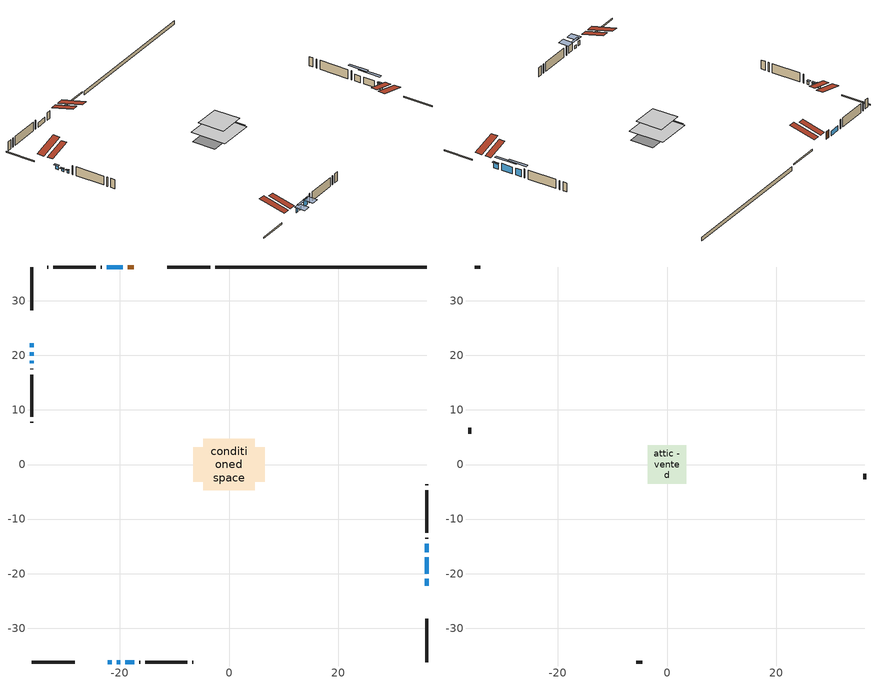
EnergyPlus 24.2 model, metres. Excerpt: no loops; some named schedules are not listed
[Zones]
conditioned space
 floor adiabatic (Floor2 construction): -4.52,-4.52 -4.52,4.52 4.52,4.52 4.52,-4.52 z0.61
 floor adiabatic (AdiabaticFloorConstruction): -4.69,-4.69 -4.69,4.69 4.69,4.69 4.69,-4.69 z0.61
 floor foundation (Slab1 construction): -6.56,-3.12 -6.56,3.12 6.56,3.12 6.56,-3.12 z-0.46
 wall outside (RimJoist1 construction): -3.45,36.19 -11.33,36.19 / -36.19,-36.19 -28.31,-36.19 / -36.19,36.19 -36.19,28.31 / 36.19,-36.19 36.19,-28.31 z0.61:0.91
 wall outside (AdiabaticWallConstruction 1): -17.46,36.19 -18.55,36.19 z0.61:2.64
 wall outside (AdiabaticWallConstruction): -36.19,22.18 -36.19,21.52 z0.61:1.58; 36.19,-22.18 36.19,-20.96 z0.61:2.08; -19.48,36.19 -22.42,36.19 / -22.18,-36.19 -21.52,-36.19 z0.61:1.83; -36.19,20.59 -36.19,19.96 / -36.19,19.03 -36.19,18.52 / -20.59,-36.19 -19.96,-36.19 z0.61:1.43; -19.03,-36.19 -17.4,-36.19 z0.61:2.52; 36.19,-20.03 36.19,-16.98 / 36.19,-16.06 36.19,-14.53 z0.61:2.44
 wall outside (Wall1 construction): -23.35,36.19 -23.52,36.19 / -16.47,-36.19 -16.3,-36.19 / -36.19,17.59 -36.19,17.42 / 36.19,-13.6 36.19,-13.43 z0.61:3.05
 wall outside (Wall2 construction): -24.45,36.19 -32.2,36.19 / -15.37,-36.19 -7.63,-36.19 / -36.19,16.49 -36.19,8.74 / 36.19,-12.5 36.19,-4.76 z0.61:3.05
 wall outside (Wall3 construction): -33.13,36.19 -33.3,36.19 / -6.7,-36.19 -6.53,-36.19 / -36.19,7.81 -36.19,7.64 / 36.19,-3.83 36.19,-3.65 z0.61:3.05
 wall foundation (FoundationWall1 construction): 36.19,36.19 -2.52,36.19 z-0.46:0.61
 window (WindowConstruction 8): -36.19,22.18 -36.19,21.52 z0.61:1.58
 window (WindowConstruction 6): 36.19,-22.18 36.19,-20.96 z0.61:2.08
 window (WindowConstruction 7): -19.48,36.19 -22.42,36.19 z0.61:1.83
 window (WindowConstruction 9): -22.18,-36.19 -21.52,-36.19 z0.61:1.83
 window (WindowConstruction): -36.19,20.59 -36.19,19.96 z0.61:1.42
 window (WindowConstruction 1): -36.19,19.03 -36.19,18.52 z0.61:1.42
 window (WindowConstruction 2): -20.59,-36.19 -19.96,-36.19 z0.61:1.42
 window (WindowConstruction 3): -19.03,-36.19 -17.4,-36.19 z0.61:2.51
 window (WindowConstruction 4): 36.19,-20.03 36.19,-16.98 z0.61:2.44
 window (WindowConstruction 5): 36.19,-16.06 36.19,-14.53 z0.61:2.44
 door (Door): -17.46,36.19 -18.55,36.19 z0.61:2.64
 ceiling adiabatic (AdiabaticFloorConstruction): 4.69,-4.69 4.69,4.69 -4.69,4.69 -4.69,-4.69 z0.61
 roof outside (Roof2 construction): -16.53,36.19,3.05 -16.53,30.15,4.56 -14.97,30.15,4.56 -14.97,36.19,3.05; -23.11,-36.19,3.05 -23.11,-30.15,4.56 -24.67,-30.15,4.56 -24.67,-36.19,3.05; -36.19,23.11,3.05 -30.15,23.11,4.56 -30.15,24.67,4.56 -36.19,24.67,3.05; 36.19,-23.11,3.05 30.15,-23.11,4.56 30.15,-24.67,4.56 36.19,-24.67,3.05
attic - vented
 floor to conditioned space (Floor1 construction Reversed): -3.51,-3.51 -3.51,3.51 3.51,3.51 3.51,-3.51 z3.05
 wall outside (Wall4 construction): -34.23,36.19 -35.26,36.19 / -5.6,-36.19 -4.56,-36.19 / -36.19,6.71 -36.19,5.68 / 36.19,-2.73 36.19,-1.69 z0.61:3.05
 roof outside (Roof1 construction): -14.04,36.19,3.05 -14.04,29.28,4.78 -12.26,29.28,4.78 -12.26,36.19,3.05; -25.6,-36.19,3.05 -25.6,-29.28,4.78 -27.38,-29.28,4.78 -27.38,-36.19,3.05; -36.19,25.6,3.05 -29.28,25.6,4.78 -29.28,27.38,4.78 -36.19,27.38,3.05; 36.19,-25.6,3.05 29.28,-25.6,4.78 29.28,-27.38,4.78 36.19,-27.38,3.05
shading: -36.19,21.22 -36.19,22.48 -36.65,22.48 -36.65,21.22 z1.87; 36.19,-20.81 36.19,-22.33 36.65,-22.33 36.65,-20.81 z2.23; -20.91,-36.19 -22.79,-36.19 -22.79,-38.93 -20.91,-38.93 z2.44; -36.19,19.81 -36.19,20.74 -36.65,20.74 -36.65,19.81 z1.57; -36.19,18.37 -36.19,19.18 -36.65,19.18 -36.65,18.37 z1.57; -18.74,-36.19 -21.81,-36.19 -21.81,-36.65 -18.74,-36.65 z2.64; -17.25,-36.19 -19.18,-36.19 -19.18,-38.93 -17.25,-38.93 z2.66; 36.19,-15.46 36.19,-21.55 36.8,-21.55 36.8,-15.46 z3.96; 36.19,-12.7 36.19,-17.88 36.8,-17.88 36.8,-12.7 z4.27
[Building]
Building 1: Terrain=Suburbs
[Site:Location]
Sault Ste Marie AP_ON: Latitude {deg}=46.49; Longitude {deg}=-84.51; Time Zone {hr}=-5; Elevation {m}=192; Keep Site Location Information=Yes
[Site:GroundTemperature:Shallow]
0.840846, -1.16074, -1.32103, -0.371179, 3.44196, 7.23733, 10.5277, 12.6121, 12.7892, 11.0939, 7.8874, 4.20846
[Site:WaterMainsTemperature]
Calculation Method=Schedule; Temperature Schedule=mains temperature schedule
[Material] Roughness=Rough; Thermal Absorptance=0.9
Name | Thickness {m} | Conductivity {W/m-K} | Density {kg/m3} | Specific Heat {J/kg-K} | Solar Absorptance | Visible Absorptance
asphalt or fiberglass shingles | 0.00635 | 0.162714 | 1121.4 | 1465.45 | 0.91 | 0.91
ceiling stud and cavity | 0.1397 | 0.0801386 | 65.682 | 1177.47 | 0.7 | 0.7
concrete 4.0 in. | 0.1016 | 1.803125 | 2242.8 | 837.4 | 0.7 | 0.7
concrete 8.0 in. | 0.2032 | 1.803125 | 2242.8 | 837.4 | 0.7 | 0.7
door material | 0.04445 | 0.053851 | 512.64 | 1214.23 | 0.7 | 0.7
exterior vertical ins | 0.123219 | 0.029427 | 32.04 | 1214.23 | 0.7 | 0.7
floor covering | 0.0127 | 9.015625 | 54.468 | 1339.84 | 0.6 | 0.6
floor covering 1 | 0.0127 | 0.0433444 | 54.468 | 1339.84 | 0.6 | 0.6
floor rigid ins; wall rigid ins 1 | 0.512978 | 0.029427 | 32.04 | 1214.23 | 0.7 | 0.7
floor stud and cavity | 0.0889 | 0.329553 | 50.32683 | 1063.81 | 0.7 | 0.7
floor stud and cavity 1 | 0.1397 | 1.75129 | 37.0049 | 1207.88 | 0.7 | 0.7
furniture material conditioned space 1 | 0.1524 | 0.115458 | 640.8 | 1214.23 | 0.6 | 0.6
gypsum board | 0.0127 | 0.160291 | 801 | 837.4 | 0.6 | 0.6
gypsum board 1 | 0.0127 | 0.160291 | 801 | 837.4 | 0.7 | 0.7
osb sheathing 0.5 in. | 0.0127 | 0.115458 | 512.64 | 1214.23 | 0.7 | 0.7
osb sheathing 0.75 in. | 0.01905 | 0.115458 | 512.64 | 1214.23 | 0.7 | 0.7
osb sheathing 2.0 in. | 0.0508 | 0.115458 | 512.64 | 1214.23 | 0.7 | 0.7
rim joist rigid ins; roof rigid ins | 0.103632 | 0.029427 | 32.04 | 1214.23 | 0.7 | 0.7
rim joist stud and cavity | 0.0508 | 0.04043 | 125.044 | 1163.47 | 0.6 | 0.6
roof stud and cavity | 0.2032 | 0.199663 | 78.34581 | 1123.46 | 0.7 | 0.7
slab rigid ins | 0.0520751 | 0.029427 | 32.04 | 1214.23 | 0.7 | 0.7
wall rigid ins | 0.051816 | 0.029427 | 32.04 | 1214.23 | 0.7 | 0.7
wall stud and cavity | 0.1397 | 0.511889 | 139.0536 | 1170.24 | 0.7 | 0.7
wall stud and cavity 1 | 0.1397 | 0.132452 | 139.0536 | 1170.24 | 0.7 | 0.7
wall stud and cavity 2 | 0.1397 | 0.296047 | 139.0536 | 1170.24 | 0.7 | 0.7
wall stud and cavity 3 | 0.0889 | 6.9971 | 50.32683 | 1063.81 | 0.6 | 0.6
wall stud and cavity 4 | 0.0889 | 0.380278 | 52.3479 | 1209.89 | 0.7 | 0.7
wall stud and cavity 5 | 0.0889 | 0.391764 | 83.0341 | 1211.67 | 0.7 | 0.7
wood siding | 0.0254 | 0.102417 | 544.68 | 1172.36 | 0.51 | 0.51
wood siding 1 | 0.00254 | 0.102417 | 544.68 | 1172.36 | 0.51 | 0.51
wood siding 2; wood siding 3; wood siding 4 | 0.0254 | 0.102417 | 544.68 | 1172.36 | 0.7 | 0.7
[WindowMaterial:SimpleGlazingSystem]
Name | U-Factor {W/m2-K} | Solar Heat Gain Coefficient
WindowMaterial | 1.65116 | 0.42
WindowMaterial 1 | 1.706239 | 0.39
WindowMaterial 2 | 1.33036 | 0.58
WindowMaterial 3 | 1.337169 | 0.58
WindowMaterial 4 | 2.21385 | 0.48
WindowMaterial 5 | 1.45981 | 0.52
WindowMaterial 6 | 2.180352 | 0.52
WindowMaterial 7 | 2.14572 | 0.53
[Construction]
AdiabaticFloorConstruction: floor stud and cavity 1, floor rigid ins, osb sheathing 0.75 in., floor covering 1
AdiabaticWallConstruction: wood siding 3, wall rigid ins 1, wall stud and cavity 4, gypsum board
AdiabaticWallConstruction 1: wood siding 4, wall rigid ins 1, wall stud and cavity 4, gypsum board
Door: door material
Floor1 construction Reversed: gypsum board, ceiling stud and cavity
Floor2 construction: floor stud and cavity, floor covering
FoundationWall1 construction: concrete 8.0 in., gypsum board 1
furniture construction conditioned space 1: furniture material conditioned space 1
PartitionWallConstruction: gypsum board, wall stud and cavity 5, gypsum board
RimJoist1 construction: wood siding 2, rim joist rigid ins, osb sheathing 2.0 in., rim joist stud and cavity
Roof1 construction: asphalt or fiberglass shingles
Roof2 construction: asphalt or fiberglass shingles, roof rigid ins, osb sheathing 0.75 in., roof stud and cavity, gypsum board
Slab1 construction: slab rigid ins, concrete 4.0 in.
Wall1 construction: wood siding, wall rigid ins, osb sheathing 0.5 in., wall stud and cavity, gypsum board
Wall2 construction: wood siding, wall rigid ins, osb sheathing 0.5 in., wall stud and cavity 1, gypsum board
Wall3 construction: wood siding, wall rigid ins, osb sheathing 0.5 in., wall stud and cavity 2, gypsum board
Wall4 construction: wood siding 1, wall stud and cavity 3
WindowConstruction; WindowConstruction 2: WindowMaterial
WindowConstruction 1: WindowMaterial 1
WindowConstruction 3: WindowMaterial 2
WindowConstruction 4: WindowMaterial 3
WindowConstruction 5: WindowMaterial 4
WindowConstruction 6; WindowConstruction 7: WindowMaterial 5
WindowConstruction 8: WindowMaterial 6
WindowConstruction 9: WindowMaterial 7
[Zone] Multiplier=1; Part of Total Floor Area=Yes
Name | Volume {m3}
attic - vented | 14.0053
conditioned space | 331.5
[Space]
Name | Zone | Volume {m3}
attic - vented 1 | attic - vented | 14.0053
conditioned space 1 | conditioned space | 331.5
[ZoneInfiltration:EffectiveLeakageArea]
infil attic - vented 1: Zone or Space=attic - vented 1; Schedule=Always On Discrete; Effective Air Leakage Area {cm2}=1940.85; Stack Coefficient=0.000289826; Wind Coefficient=1.15024e-05
[ZoneMixing]
whole house fan mix: Zone or Space=attic - vented; Schedule=Always On Continuous; Design Flow Rate Calculation Method=Flow/Zone; Design Flow Rate {m3/s}=0; Source Zone or Space=conditioned space
[SurfaceProperty:ExposedFoundationPerimeter]
Slab1: Exposed Perimeter Calculation Method=TotalExposedPerimeter; Total Exposed Perimeter {m}=38.71
[InternalMass] Zone or ZoneList=conditioned space; Space or SpaceList=conditioned space 1
Name | Construction | Surface Area {m2}
furniture mass conditioned space 1 | furniture construction conditioned space 1 | 100.56
partition wall mass | PartitionWallConstruction | 169.6
[Lights]
interior lighting: Zone or ZoneList or Space or SpaceList=conditioned space 1; Schedule=interior lighting schedule; Design Level Calculation Method=LightingLevel; Lighting Level {W}=343.2; Return Air Fraction=0; Fraction Radiant=0.6; Fraction Visible=0.2; Fraction Replaceable=1
[People]
occupants: Zone or ZoneList or Space or SpaceList=conditioned space 1; Number of People Schedule=occupants schedule; Number of People Calculation Method=People; Number of People=3; Fraction Radiant=0.314171; Sensible Heat Fraction=0.56303; Activity Level Schedule=occupants activity schedule; Carbon Dioxide Generation Rate {m3/s-W}=0; Enable ASHRAE 55 Comfort Warnings=No; Mean Radiant Temperature Calculation Type=EnclosureAveraged
[ElectricEquipment] Zone or ZoneList or Space or SpaceList=conditioned space 1; Design Level Calculation Method=EquipmentLevel
Name | Schedule | Design Level {W} | Fraction Latent | Fraction Radiant | Fraction Lost
clothes dryer | clothes dryer schedule | 140.772 | 0.015 | 0.081 | 0.85
clothes washer | clothes washer schedule | 32.1985 | 0.03 | 0.162 | 0.7
cooking range | cooking range schedule | 215.147 | 0.08 | 0.432 | 0.2
dishwasher | dishwasher schedule | 66.8632 | 0.3 | 0.18 | 0.4
fridge | fridge schedule | 72.9452 | 0 | 0.6 | 0
mech vent bath fan 0 | mech vent bath fan 0 schedule | 50.2 | 0 | 0 | 1
mech vent house fan | mech vent house fan schedule | 0 | 0 | 0 | 1
mech vent house fan cfis | mech vent house fan cfis schedule | 0 | 0 | 0 | 0
misc plug loads | misc plug loads schedule | 494.7 | 0.045 | 0.513 | 0.1
whole house fan | Always On Discrete | 0 | 0 | 0 | 1
[OtherEquipment] Zone or ZoneList or Space or SpaceList=conditioned space 1; Design Level Calculation Method=EquipmentLevel
Name | Fuel Type | Schedule | Design Level {W} | Fraction Latent | Fraction Radiant | Fraction Lost
clothes dryer 1 | Electricity | clothes dryer schedule | 0 | 0.015 | 0.081 | 0.85
cooking range 1 | Electricity | cooking range schedule | 0 | 0.08 | 0.432 | 0.2
general water use latent | None | general water use schedule | 62.594 | 1 | 0 | 0
general water use sensible | None | general water use schedule | -61.6891 | 0 | 0.6 | 0
mech vent house fan latent load | None | Always On Discrete | 0 | 1 | 0 | 0
mech vent house fan sensible load | None | Always On Discrete | 0 | 0 | 0 | 0
water heater energy adjustment1 | Electricity | Always On Discrete | 0.01 | 0 | 0 | 1
[ZoneInfiltration:DesignFlowRate] Zone or ZoneList or Space or SpaceList=conditioned space 1; Schedule=Always On Discrete; Design Flow Rate Calculation Method=Flow/Zone; Design Flow Rate {m3/s}=0
infil flow; natural vent flow; whole house fan flow
[ZoneControl:Thermostat]
conditioned space Thermostat: Zone or ZoneList=conditioned space; Control Type Schedule=conditioned space Thermostat Schedule; Control 1=conditioned space temperature setpoint; Temperature Difference Between Cutout And Setpoint {deltaC}=0
[ThermostatSetpoint:DualSetpoint]
conditioned space temperature setpoint: Heating Setpoint Temperature Schedule=heating setpoint; Cooling Setpoint Temperature Schedule=cooling setpoint
[Zone equipment]
conditioned space: electric baseboard
[Foundation:Kiva]
Foundation Kiva 1: Initial Indoor Air Temperature {C}=18; Wall Height Above Grade {m}=0.609996; Wall Depth Below Slab {m}=0.2032; Custom Block Material Name 1=exterior vertical ins; Custom Block Depth 1 {m}=1.07; Custom Block X Position 1 {m}=0.2159; Custom Block Z Position 1 {m}=0
[Foundation:Kiva:Settings]
Soil Conductivity {W/m-K}=0.849921; Soil Density {kg/m3}=1842.3; Soil Specific Heat {J/kg-K}=418.7; Ground Solar Absorptivity=0.9; Ground Thermal Absorptivity=0.9; Ground Surface Roughness {m}=0.03; Far-Field Width {m}=40; Deep-Ground Boundary Condition=ZeroFlux; Deep-Ground Depth {m}=40; Minimum Cell Dimension {m}=0.2; Maximum Cell Growth Coefficient=3; Simulation Timestep=Timestep
[Exterior:Lights]
exterior lighting: Schedule=exterior lighting schedule; Design Level {W}=75.6
[EnergyManagementSystem:Sensor] Output:Variable or Output:Meter Index Key=conditioned space
Name | Output:Variable or Output:Meter
conditioned_space_clg_unmet_s | Zone Cooling Setpoint Not Met Time
conditioned_space_htg_unmet_s | Zone Heating Setpoint Not Met Time
fridge_tin_s; tin_s; tin_s_1 | Zone Mean Air Temperature
tout_s | Zone Outdoor Air Drybulb Temperature
win_s | Zone Air Humidity Ratio
[Schedule:Constant]
Name | Hourly Value
Always On Continuous; mech vent house fan schedule; mech vent house fan cfis schedule; Always On Discrete | 1
occupants activity schedule | 117.228
fridge schedule | 0
[Schedule:Week:Daily]
interior lighting schedule Week Rule - Jan1-Jan27: interior lighting schedule day, interior lighting schedule day, interior lighting schedule day, interior lighting schedule day, interior lighting schedule day, interior lighting schedule day, interior lighting schedule day, interior lighting schedule default day, interior lighting schedule default day, interior lighting schedule default day, interior lighting schedule default day, interior lighting schedule default day
interior lighting schedule Week Rule - Jan28-Feb3: interior lighting schedule day, interior lighting schedule day, interior lighting schedule day, interior lighting schedule day, interior lighting schedule day 1, interior lighting schedule day 1, interior lighting schedule day 1, interior lighting schedule default day, interior lighting schedule default day, interior lighting schedule default day, interior lighting schedule default day, interior lighting schedule default day
interior lighting schedule Week Rule - Feb4-Feb24: interior lighting schedule day 1, interior lighting schedule day 1, interior lighting schedule day 1, interior lighting schedule day 1, interior lighting schedule day 1, interior lighting schedule day 1, interior lighting schedule day 1, interior lighting schedule default day, interior lighting schedule default day, interior lighting schedule default day, interior lighting schedule default day, interior lighting schedule default day
interior lighting schedule Week Rule - Feb25-Mar3: interior lighting schedule day 1, interior lighting schedule day 1, interior lighting schedule day 1, interior lighting schedule day 1, interior lighting schedule day 2, interior lighting schedule day 2, interior lighting schedule day 2, interior lighting schedule default day, interior lighting schedule default day, interior lighting schedule default day, interior lighting schedule default day, interior lighting schedule default day
interior lighting schedule Week Rule - Mar4-Mar31: interior lighting schedule day 2, interior lighting schedule day 2, interior lighting schedule day 2, interior lighting schedule day 2, interior lighting schedule day 2, interior lighting schedule day 2, interior lighting schedule day 2, interior lighting schedule default day, interior lighting schedule default day, interior lighting schedule default day, interior lighting schedule default day, interior lighting schedule default day
interior lighting schedule Week Rule - Apr1-Apr28: interior lighting schedule day 3, interior lighting schedule day 3, interior lighting schedule day 3, interior lighting schedule day 3, interior lighting schedule day 3, interior lighting schedule day 3, interior lighting schedule day 3, interior lighting schedule default day, interior lighting schedule default day, interior lighting schedule default day, interior lighting schedule default day, interior lighting schedule default day
interior lighting schedule Week Rule - Apr29-May5: interior lighting schedule day 3, interior lighting schedule day 3, interior lighting schedule day 4, interior lighting schedule day 4, interior lighting schedule day 4, interior lighting schedule day 4, interior lighting schedule day 4, interior lighting schedule default day, interior lighting schedule default day, interior lighting schedule default day, interior lighting schedule default day, interior lighting schedule default day
interior lighting schedule Week Rule - May6-May26: interior lighting schedule day 4, interior lighting schedule day 4, interior lighting schedule day 4, interior lighting schedule day 4, interior lighting schedule day 4, interior lighting schedule day 4, interior lighting schedule day 4, interior lighting schedule default day, interior lighting schedule default day, interior lighting schedule default day, interior lighting schedule default day, interior lighting schedule default day
interior lighting schedule Week Rule - May27-Jun2: interior lighting schedule day 4, interior lighting schedule day 4, interior lighting schedule day 4, interior lighting schedule day 4, interior lighting schedule day 4, interior lighting schedule day 5, interior lighting schedule day 5, interior lighting schedule default day, interior lighting schedule default day, interior lighting schedule default day, interior lighting schedule default day, interior lighting schedule default day
interior lighting schedule Week Rule - Jun3-Jun30: interior lighting schedule day 5, interior lighting schedule day 5, interior lighting schedule day 5, interior lighting schedule day 5, interior lighting schedule day 5, interior lighting schedule day 5, interior lighting schedule day 5, interior lighting schedule default day, interior lighting schedule default day, interior lighting schedule default day, interior lighting schedule default day, interior lighting schedule default day
interior lighting schedule Week Rule - Jul1-Jul28: interior lighting schedule day 6, interior lighting schedule day 6, interior lighting schedule day 6, interior lighting schedule day 6, interior lighting schedule day 6, interior lighting schedule day 6, interior lighting schedule day 6, interior lighting schedule default day, interior lighting schedule default day, interior lighting schedule default day, interior lighting schedule default day, interior lighting schedule default day
interior lighting schedule Week Rule - Jul29-Aug4: interior lighting schedule day 6, interior lighting schedule day 6, interior lighting schedule day 6, interior lighting schedule day 7, interior lighting schedule day 7, interior lighting schedule day 7, interior lighting schedule day 7, interior lighting schedule default day, interior lighting schedule default day, interior lighting schedule default day, interior lighting schedule default day, interior lighting schedule default day
interior lighting schedule Week Rule - Aug5-Aug25: interior lighting schedule day 7, interior lighting schedule day 7, interior lighting schedule day 7, interior lighting schedule day 7, interior lighting schedule day 7, interior lighting schedule day 7, interior lighting schedule day 7, interior lighting schedule default day, interior lighting schedule default day, interior lighting schedule default day, interior lighting schedule default day, interior lighting schedule default day
interior lighting schedule Week Rule - Aug26-Sep1: interior lighting schedule day 7, interior lighting schedule day 7, interior lighting schedule day 7, interior lighting schedule day 7, interior lighting schedule day 7, interior lighting schedule day 7, interior lighting schedule day 8, interior lighting schedule default day, interior lighting schedule default day, interior lighting schedule default day, interior lighting schedule default day, interior lighting schedule default day
interior lighting schedule Week Rule - Sep2-Sep29: interior lighting schedule day 8, interior lighting schedule day 8, interior lighting schedule day 8, interior lighting schedule day 8, interior lighting schedule day 8, interior lighting schedule day 8, interior lighting schedule day 8, interior lighting schedule default day, interior lighting schedule default day, interior lighting schedule default day, interior lighting schedule default day, interior lighting schedule default day
interior lighting schedule Week Rule - Sep30-Oct6: interior lighting schedule day 8, interior lighting schedule day 9, interior lighting schedule day 9, interior lighting schedule day 9, interior lighting schedule day 9, interior lighting schedule day 9, interior lighting schedule day 9, interior lighting schedule default day, interior lighting schedule default day, interior lighting schedule default day, interior lighting schedule default day, interior lighting schedule default day
interior lighting schedule Week Rule - Oct7-Oct27: interior lighting schedule day 9, interior lighting schedule day 9, interior lighting schedule day 9, interior lighting schedule day 9, interior lighting schedule day 9, interior lighting schedule day 9, interior lighting schedule day 9, interior lighting schedule default day, interior lighting schedule default day, interior lighting schedule default day, interior lighting schedule default day, interior lighting schedule default day
interior lighting schedule Week Rule - Oct28-Nov3: interior lighting schedule day 9, interior lighting schedule day 9, interior lighting schedule day 9, interior lighting schedule day 9, interior lighting schedule day 10, interior lighting schedule day 10, interior lighting schedule day 10, interior lighting schedule default day, interior lighting schedule default day, interior lighting schedule default day, interior lighting schedule default day, interior lighting schedule default day
interior lighting schedule Week Rule - Nov4-Nov24: interior lighting schedule day 10, interior lighting schedule day 10, interior lighting schedule day 10, interior lighting schedule day 10, interior lighting schedule day 10, interior lighting schedule day 10, interior lighting schedule day 10, interior lighting schedule default day, interior lighting schedule default day, interior lighting schedule default day, interior lighting schedule default day, interior lighting schedule default day
interior lighting schedule Week Rule - Nov25-Dec1: interior lighting schedule day 10, interior lighting schedule day 10, interior lighting schedule day 10, interior lighting schedule day 10, interior lighting schedule day 10, interior lighting schedule day 10, interior lighting schedule day 11, interior lighting schedule default day, interior lighting schedule default day, interior lighting schedule default day, interior lighting schedule default day, interior lighting schedule default day
interior lighting schedule Week Rule - Dec2-Dec31: interior lighting schedule day 11, interior lighting schedule day 11, interior lighting schedule day 11, interior lighting schedule day 11, interior lighting schedule day 11, interior lighting schedule day 11, interior lighting schedule day 11, interior lighting schedule default day, interior lighting schedule default day, interior lighting schedule default day, interior lighting schedule default day, interior lighting schedule default day
occupants schedule Week Rule - Jan1-Dec31: occupants schedule day, occupants schedule day, occupants schedule day, occupants schedule day, occupants schedule day, occupants schedule day, occupants schedule day, occupants schedule default day, occupants schedule default day, occupants schedule default day, occupants schedule default day, occupants schedule default day
clothes dryer schedule Week Rule - Jan1-Dec31: clothes dryer schedule day, clothes dryer schedule day, clothes dryer schedule day, clothes dryer schedule day, clothes dryer schedule day, clothes dryer schedule day, clothes dryer schedule day, clothes dryer schedule default day, clothes dryer schedule default day, clothes dryer schedule default day, clothes dryer schedule default day, clothes dryer schedule default day
clothes washer schedule Week Rule - Jan1-Dec31: clothes washer schedule day, clothes washer schedule day, clothes washer schedule day, clothes washer schedule day, clothes washer schedule day, clothes washer schedule day, clothes washer schedule day, clothes washer schedule default day, clothes washer schedule default day, clothes washer schedule default day, clothes washer schedule default day, clothes washer schedule default day
cooking range schedule Week Rule - Jan1-Dec31: cooking range schedule day, cooking range schedule day, cooking range schedule day, cooking range schedule day, cooking range schedule day, cooking range schedule day, cooking range schedule day, cooking range schedule default day, cooking range schedule default day, cooking range schedule default day, cooking range schedule default day, cooking range schedule default day
dishwasher schedule Week Rule - Jan1-Dec31: dishwasher schedule day, dishwasher schedule day, dishwasher schedule day, dishwasher schedule day, dishwasher schedule day, dishwasher schedule day, dishwasher schedule day, dishwasher schedule default day, dishwasher schedule default day, dishwasher schedule default day, dishwasher schedule default day, dishwasher schedule default day
mech vent bath fan 0 schedule Week Rule - Jan1-Dec31: mech vent bath fan 0 schedule day, mech vent bath fan 0 schedule day, mech vent bath fan 0 schedule day, mech vent bath fan 0 schedule day, mech vent bath fan 0 schedule day, mech vent bath fan 0 schedule day, mech vent bath fan 0 schedule day, mech vent bath fan 0 schedule default day, mech vent bath fan 0 schedule default day, mech vent bath fan 0 schedule default day, mech vent bath fan 0 schedule default day, mech vent bath fan 0 schedule default day
misc plug loads schedule Week Rule - Jan1-Dec31: misc plug loads schedule day, misc plug loads schedule day, misc plug loads schedule day, misc plug loads schedule day, misc plug loads schedule day, misc plug loads schedule day, misc plug loads schedule day, misc plug loads schedule default day, misc plug loads schedule default day, misc plug loads schedule default day, misc plug loads schedule default day, misc plug loads schedule default day
general water use schedule Week Rule - Jan1-Dec31: general water use schedule day, general water use schedule day, general water use schedule day, general water use schedule day, general water use schedule day, general water use schedule day, general water use schedule day, general water use schedule default day, general water use schedule default day, general water use schedule default day, general water use schedule default day, general water use schedule default day
exterior lighting schedule Week Rule - Jan1-Jan27: exterior lighting schedule day, exterior lighting schedule day, exterior lighting schedule day, exterior lighting schedule day, exterior lighting schedule day, exterior lighting schedule day, exterior lighting schedule day, exterior lighting schedule default day, exterior lighting schedule default day, exterior lighting schedule default day, exterior lighting schedule default day, exterior lighting schedule default day
exterior lighting schedule Week Rule - Jan28-Feb3: exterior lighting schedule day, exterior lighting schedule day, exterior lighting schedule day, exterior lighting schedule day, exterior lighting schedule day 1, exterior lighting schedule day 1, exterior lighting schedule day 1, exterior lighting schedule default day, exterior lighting schedule default day, exterior lighting schedule default day, exterior lighting schedule default day, exterior lighting schedule default day
exterior lighting schedule Week Rule - Feb4-Feb24: exterior lighting schedule day 1, exterior lighting schedule day 1, exterior lighting schedule day 1, exterior lighting schedule day 1, exterior lighting schedule day 1, exterior lighting schedule day 1, exterior lighting schedule day 1, exterior lighting schedule default day, exterior lighting schedule default day, exterior lighting schedule default day, exterior lighting schedule default day, exterior lighting schedule default day
exterior lighting schedule Week Rule - Feb25-Mar3: exterior lighting schedule day 1, exterior lighting schedule day 1, exterior lighting schedule day 1, exterior lighting schedule day 1, exterior lighting schedule day 2, exterior lighting schedule day 2, exterior lighting schedule day 2, exterior lighting schedule default day, exterior lighting schedule default day, exterior lighting schedule default day, exterior lighting schedule default day, exterior lighting schedule default day
exterior lighting schedule Week Rule - Mar4-Mar31: exterior lighting schedule day 2, exterior lighting schedule day 2, exterior lighting schedule day 2, exterior lighting schedule day 2, exterior lighting schedule day 2, exterior lighting schedule day 2, exterior lighting schedule day 2, exterior lighting schedule default day, exterior lighting schedule default day, exterior lighting schedule default day, exterior lighting schedule default day, exterior lighting schedule default day
exterior lighting schedule Week Rule - Apr1-Apr28: exterior lighting schedule day 3, exterior lighting schedule day 3, exterior lighting schedule day 3, exterior lighting schedule day 3, exterior lighting schedule day 3, exterior lighting schedule day 3, exterior lighting schedule day 3, exterior lighting schedule default day, exterior lighting schedule default day, exterior lighting schedule default day, exterior lighting schedule default day, exterior lighting schedule default day
exterior lighting schedule Week Rule - Apr29-May5: exterior lighting schedule day 3, exterior lighting schedule day 3, exterior lighting schedule day 4, exterior lighting schedule day 4, exterior lighting schedule day 4, exterior lighting schedule day 4, exterior lighting schedule day 4, exterior lighting schedule default day, exterior lighting schedule default day, exterior lighting schedule default day, exterior lighting schedule default day, exterior lighting schedule default day
exterior lighting schedule Week Rule - May6-May26: exterior lighting schedule day 4, exterior lighting schedule day 4, exterior lighting schedule day 4, exterior lighting schedule day 4, exterior lighting schedule day 4, exterior lighting schedule day 4, exterior lighting schedule day 4, exterior lighting schedule default day, exterior lighting schedule default day, exterior lighting schedule default day, exterior lighting schedule default day, exterior lighting schedule default day
exterior lighting schedule Week Rule - May27-Jun2: exterior lighting schedule day 4, exterior lighting schedule day 4, exterior lighting schedule day 4, exterior lighting schedule day 4, exterior lighting schedule day 4, exterior lighting schedule day 5, exterior lighting schedule day 5, exterior lighting schedule default day, exterior lighting schedule default day, exterior lighting schedule default day, exterior lighting schedule default day, exterior lighting schedule default day
exterior lighting schedule Week Rule - Jun3-Jun30: exterior lighting schedule day 5, exterior lighting schedule day 5, exterior lighting schedule day 5, exterior lighting schedule day 5, exterior lighting schedule day 5, exterior lighting schedule day 5, exterior lighting schedule day 5, exterior lighting schedule default day, exterior lighting schedule default day, exterior lighting schedule default day, exterior lighting schedule default day, exterior lighting schedule default day
exterior lighting schedule Week Rule - Jul1-Jul28: exterior lighting schedule day 6, exterior lighting schedule day 6, exterior lighting schedule day 6, exterior lighting schedule day 6, exterior lighting schedule day 6, exterior lighting schedule day 6, exterior lighting schedule day 6, exterior lighting schedule default day, exterior lighting schedule default day, exterior lighting schedule default day, exterior lighting schedule default day, exterior lighting schedule default day
exterior lighting schedule Week Rule - Jul29-Aug4: exterior lighting schedule day 6, exterior lighting schedule day 6, exterior lighting schedule day 6, exterior lighting schedule day 7, exterior lighting schedule day 7, exterior lighting schedule day 7, exterior lighting schedule day 7, exterior lighting schedule default day, exterior lighting schedule default day, exterior lighting schedule default day, exterior lighting schedule default day, exterior lighting schedule default day
exterior lighting schedule Week Rule - Aug5-Aug25: exterior lighting schedule day 7, exterior lighting schedule day 7, exterior lighting schedule day 7, exterior lighting schedule day 7, exterior lighting schedule day 7, exterior lighting schedule day 7, exterior lighting schedule day 7, exterior lighting schedule default day, exterior lighting schedule default day, exterior lighting schedule default day, exterior lighting schedule default day, exterior lighting schedule default day
exterior lighting schedule Week Rule - Aug26-Sep1: exterior lighting schedule day 7, exterior lighting schedule day 7, exterior lighting schedule day 7, exterior lighting schedule day 7, exterior lighting schedule day 7, exterior lighting schedule day 7, exterior lighting schedule day 8, exterior lighting schedule default day, exterior lighting schedule default day, exterior lighting schedule default day, exterior lighting schedule default day, exterior lighting schedule default day
[Schedule:Year]
interior lighting schedule: interior lighting schedule Week Rule - Jan1-Jan27, 1, 1, 1, 27, interior lighting schedule Week Rule - Jan28-Feb3, 1, 28, 2, 3, interior lighting schedule Week Rule - Feb4-Feb24, 2, 4, 2, 24, interior lighting schedule Week Rule - Feb25-Mar3, 2, 25, 3, 3, interior lighting schedule Week Rule - Mar4-Mar31, 3, 4, 3, 31, interior lighting schedule Week Rule - Apr1-Apr28, 4, 1, 4, 28, interior lighting schedule Week Rule - Apr29-May5, 4, 29, 5, 5, interior lighting schedule Week Rule - May6-May26, 5, 6, 5, 26, interior lighting schedule Week Rule - May27-Jun2, 5, 27, 6, 2, interior lighting schedule Week Rule - Jun3-Jun30, 6, 3, 6, 30, interior lighting schedule Week Rule - Jul1-Jul28, 7, 1, 7, 28, interior lighting schedule Week Rule - Jul29-Aug4, 7, 29, 8, 4, interior lighting schedule Week Rule - Aug5-Aug25, 8, 5, 8, 25, interior lighting schedule Week Rule - Aug26-Sep1, 8, 26, 9, 1, interior lighting schedule Week Rule - Sep2-Sep29, 9, 2, 9, 29, interior lighting schedule Week Rule - Sep30-Oct6, 9, 30, 10, 6, interior lighting schedule Week Rule - Oct7-Oct27, 10, 7, 10, 27, interior lighting schedule Week Rule - Oct28-Nov3, 10, 28, 11, 3, interior lighting schedule Week Rule - Nov4-Nov24, 11, 4, 11, 24, interior lighting schedule Week Rule - Nov25-Dec1, 11, 25, 12, 1, interior lighting schedule Week Rule - Dec2-Dec31, 12, 2, 12, 31
occupants schedule: occupants schedule Week Rule - Jan1-Dec31, 1, 1, 12, 31
clothes dryer schedule: clothes dryer schedule Week Rule - Jan1-Dec31, 1, 1, 12, 31
clothes washer schedule: clothes washer schedule Week Rule - Jan1-Dec31, 1, 1, 12, 31
cooking range schedule: cooking range schedule Week Rule - Jan1-Dec31, 1, 1, 12, 31
dishwasher schedule: dishwasher schedule Week Rule - Jan1-Dec31, 1, 1, 12, 31
mech vent bath fan 0 schedule: mech vent bath fan 0 schedule Week Rule - Jan1-Dec31, 1, 1, 12, 31
misc plug loads schedule: misc plug loads schedule Week Rule - Jan1-Dec31, 1, 1, 12, 31
general water use schedule: general water use schedule Week Rule - Jan1-Dec31, 1, 1, 12, 31
exterior lighting schedule: exterior lighting schedule Week Rule - Jan1-Jan27, 1, 1, 1, 27, exterior lighting schedule Week Rule - Jan28-Feb3, 1, 28, 2, 3, exterior lighting schedule Week Rule - Feb4-Feb24, 2, 4, 2, 24, exterior lighting schedule Week Rule - Feb25-Mar3, 2, 25, 3, 3, exterior lighting schedule Week Rule - Mar4-Mar31, 3, 4, 3, 31, exterior lighting schedule Week Rule - Apr1-Apr28, 4, 1, 4, 28, exterior lighting schedule Week Rule - Apr29-May5, 4, 29, 5, 5, exterior lighting schedule Week Rule - May6-May26, 5, 6, 5, 26, exterior lighting schedule Week Rule - May27-Jun2, 5, 27, 6, 2, exterior lighting schedule Week Rule - Jun3-Jun30, 6, 3, 6, 30, exterior lighting schedule Week Rule - Jul1-Jul28, 7, 1, 7, 28, exterior lighting schedule Week Rule - Jul29-Aug4, 7, 29, 8, 4, exterior lighting schedule Week Rule - Aug5-Aug25, 8, 5, 8, 25, exterior lighting schedule Week Rule - Aug26-Sep1, 8, 26, 9, 1, exterior lighting schedule Week Rule - Sep2-Sep29, 9, 2, 9, 29, exterior lighting schedule Week Rule - Sep30-Oct6, 9, 30, 10, 6, exterior lighting schedule Week Rule - Oct7-Oct27, 10, 7, 10, 27, exterior lighting schedule Week Rule - Oct28-Nov3, 10, 28, 11, 3, exterior lighting schedule Week Rule - Nov4-Nov24, 11, 4, 11, 24, exterior lighting schedule Week Rule - Nov25-Dec1, 11, 25, 12, 1, exterior lighting schedule Week Rule - Dec2-Dec31, 12, 2, 12, 31
[Schedule:Compact]
conditioned space Thermostat Schedule: Through: 12/31, For: AllDays, Until: 24:00, 4
mains temperature schedule: Through: 01/01, For: AllDays, Until: 24:00, 5.72222, Through: 01/02, For: AllDays, Until: 24:00, 5.65667, Through: 01/03, For: AllDays, Until: 24:00, 5.59222, Through: 01/04, For: AllDays, Until: 24:00, 5.52889, Through: 01/05, For: AllDays, Until: 24:00, 5.46667, Through: 01/06, For: AllDays, Until: 24:00, 5.405, Through: 01/07, For: AllDays, Until: 24:00, 5.345, Through: 01/08, For: AllDays, Until: 24:00, 5.28556, Through: 01/09, For: AllDays, Until: 24:00, 5.22722, Through: 01/10, For: AllDays, Until: 24:00, 5.17, Through: 01/11, For: AllDays, Until: 24:00, 5.11389, Through: 01/12, For: AllDays, Until: 24:00, 5.05889, Through: 01/13, For: AllDays, Until: 24:00, 5.00556, Through: 01/14, For: AllDays, Until: 24:00, 4.95278, Through: 01/15, For: AllDays, Until: 24:00, 4.90111, Through: 01/16, For: AllDays, Until: 24:00, 4.85111, Through: 01/17, For: AllDays, Until: 24:00, 4.80167, Through: 01/18, For: AllDays, Until: 24:00, 4.75389, Through: 01/19, For: AllDays, Until: 24:00, 4.70722, Through: 01/20, For: AllDays, Until: 24:00, 4.66167, Through: 01/21, For: AllDays, Until: 24:00, 4.61778, Through: 01/22, For: AllDays, Until: 24:00, 4.575, Through: 01/23, For: AllDays, Until: 24:00, 4.53333, Through: 01/24, For: AllDays, Until: 24:00, 4.49278, Through: 01/25, For: AllDays, Until: 24:00, 4.45389, Through: 01/26, For: AllDays, Until: 24:00, 4.41611, Through: 01/27, For: AllDays, Until: 24:00, 4.38, Through: 01/28, For: AllDays, Until: 24:00, 4.345, Through: 01/29, For: AllDays, Until: 24:00, 4.31111, Through: 01/30, For: AllDays, Until: 24:00, 4.27889, Through: 01/31, For: AllDays, Until: 24:00, 4.24833, Through: 02/01, For: AllDays, Until: 24:00, 4.21833, Through: 02/02, For: AllDays, Until: 24:00, 4.19056, Through: 02/03, For: AllDays, Until: 24:00, 4.16333, Through: 02/04, For: AllDays, Until: 24:00, 4.13833, Through: 02/05, For: AllDays, Until: 24:00, 4.11444, Through: 02/06, For: AllDays, Until: 24:00, 4.09167, Through: 02/07, For: AllDays, Until: 24:00, 4.07056, Through: 02/08, For: AllDays, Until: 24:00, 4.05111, Through: 02/09, For: AllDays, Until: 24:00, 4.03278, Through: 02/10, For: AllDays, Until: 24:00, 4.01611, Through: 02/11, For: AllDays, Until: 24:00, 4.00056, Through: 02/12, For: AllDays, Until: 24:00, 3.98667, Through: 02/13, For: AllDays, Until: 24:00, 3.97444, Through: 02/14, For: AllDays, Until: 24:00, 3.96333, Through: 02/15, For: AllDays, Until: 24:00, 3.95389, Through: 02/16, For: AllDays, Until: 24:00, 3.94556, Through: 02/17, For: AllDays, Until: 24:00, 3.93889, Through: 02/18, For: AllDays, Until: 24:00, 3.93389, Through: 02/19, For: AllDays, Until: 24:00, 3.93056, Through: 02/20, For: AllDays, Until: 24:00, 3.92833, Through: 02/21, For: AllDays, Until: 24:00, 3.92722, Through: 02/22, For: AllDays, Until: 24:00, 3.92833, Through: 02/23, For: AllDays, Until: 24:00, 3.93056, Through: 02/24, For: AllDays, Until: 24:00, 3.93444, Through: 02/25, For: AllDays, Until: 24:00, 3.93944, Through: 02/26, For: AllDays, Until: 24:00, 3.94611, Through: 02/27, For: AllDays, Until: 24:00, 3.95444, Through: 02/28, For: AllDays, Until: 24:00, 3.96389, Through: 03/01, For: AllDays, Until: 24:00, 3.975, Through: 03/02, For: AllDays, Until: 24:00, 3.98722, Through: 03/03, For: AllDays, Until: 24:00, 4.00111, Through: 03/04, For: AllDays, Until: 24:00, 4.01667, Through: 03/05, For: AllDays, Until: 24:00, 4.03389, Through: 03/06, For: AllDays, Until: 24:00, 4.05167, Through: 03/07, For: AllDays, Until: 24:00, 4.07167, Through: 03/08, For: AllDays, Until: 24:00, 4.09278, Through: 03/09, For: AllDays, Until: 24:00, 4.11556, Through: 03/10, For: AllDays, Until: 24:00, 4.13944, Through: 03/11, For: AllDays, Until: 24:00, 4.165, Through: 03/12, For: AllDays, Until: 24:00, 4.19167, Through: 03/13, For: AllDays, Until: 24:00, 4.22, Through: 03/14, For: AllDays, Until: 24:00, 4.24944, Through: 03/15, For: AllDays, Until: 24:00, 4.28056, Through: 03/16, For: AllDays, Until: 24:00, 4.31278, Through: 03/17, For: AllDays, Until: 24:00, 4.34667, Through: 03/18, For: AllDays, Until: 24:00, 4.38167, Through: 03/19, For: AllDays, Until: 24:00, 4.41833, Through: 03/20, For: AllDays, Until: 24:00, 4.45611, Through: 03/21, For: AllDays, Until: 24:00, 4.495, Through: 03/22, For: AllDays, Until: 24:00, 4.53556, Through: 03/23, For: AllDays, Until: 24:00, 4.57722, Through: 03/24, For: AllDays, Until: 24:00, 4.62, Through: 03/25, For: AllDays, Until: 24:00, 4.66444, Through: 03/26, For: AllDays, Until: 24:00, 4.70944, Through: 03/27, For: AllDays, Until: 24:00, 4.75611, Through: 03/28, For: AllDays, Until: 24:00, 4.80444, Through: 03/29, For: AllDays, Until: 24:00, 4.85333, Through: 03/30, For: AllDays, Until: 24:00, 4.90389, Through: 03/31, For: AllDays, Until: 24:00, 4.95556, Through: 04/01, For: AllDays, Until: 24:00, 5.00778, Through: 04/02, For: AllDays, Until: 24:00, 5.06167, Through: 04/03, For: AllDays, Until: 24:00, 5.11667, Through: 04/04, For: AllDays, Until: 24:00, 5.17278, Through: 04/05, For: AllDays, Until: 24:00, 5.23, Through: 04/06, For: AllDays, Until: 24:00, 5.28833, Through: 04/07, For: AllDays, Until: 24:00, 5.34778, Through: 04/08, For: AllDays, Until: 24:00, 5.40833, Through: 04/09, For: AllDays, Until: 24:00, 5.47, Through: 04/10, For: AllDays, Until: 24:00, 5.53222, Through: 04/11, For: AllDays, Until: 24:00, 5.59556, Through: 04/12, For: AllDays, Until: 24:00, 5.66, Through: 04/13, For: AllDays, Until: 24:00, 5.72556, Through: 04/14, For: AllDays, Until: 24:00, 5.79222, Through: 04/15, For: AllDays, Until: 24:00, 5.85944, Through: 04/16, For: AllDays, Until: 24:00, 5.92722, Through: 04/17, For: AllDays, Until: 24:00, 5.99667, Through: 04/18, For: AllDays, Until: 24:00, 6.06667, Through: 04/19, For: AllDays, Until: 24:00, 6.13722, Through: 04/20, For: AllDays, Until: 24:00, 6.20889, Through: 04/21, For: AllDays, Until: 24:00, 6.28111, Through: 04/22, For: AllDays, Until: 24:00, 6.35444, Through: 04/23, For: AllDays, Until: 24:00, 6.42833, Through: 04/24, For: AllDays, Until: 24:00, 6.50278, Through: 04/25, For: AllDays, Until: 24:00, 6.57833, Through: 04/26, For: AllDays, Until: 24:00, 6.65444, Through: 04/27, For: AllDays, Until: 24:00, 6.73111, Through: 04/28, For: AllDays, Until: 24:00, 6.80833, Through: 04/29, For: AllDays, Until: 24:00, 6.88611, Through: 04/30, For: AllDays, Until: 24:00, 6.965, Through: 05/01, For: AllDays, Until: 24:00, 7.04389, Through: 05/02, For: AllDays, Until: 24:00, 7.12389, Through: 05/03, For: AllDays, Until: 24:00, 7.20389, Through: 05/04, For: AllDays, Until: 24:00, 7.28444, Through: 05/05, For: AllDays, Until: 24:00, 7.36611, Through: 05/06, For: AllDays, Until: 24:00, 7.44778, Through: 05/07, For: AllDays, Until: 24:00, 7.52944, Through: 05/08, For: AllDays, Until: 24:00, 7.61222, Through: 05/09, For: AllDays, Until: 24:00, 7.695, Through: 05/10, For: AllDays, Until: 24:00, 7.77833, Through: 05/11, For: AllDays, Until: 24:00, 7.86167, Through: 05/12, For: AllDays, Until: 24:00, 7.94556, Through: 05/13, For: AllDays, Until: 24:00, 8.03, Through: 05/14, For: AllDays, Until: 24:00, 8.11444, Through: 05/15, For: AllDays, Until: 24:00, 8.19889, Through: 05/16, For: AllDays, Until: 24:00, 8.28389, Through: 05/17, For: AllDays, Until: 24:00, 8.36889, Through: 05/18, For: AllDays, Until: 24:00, 8.45389, Through: 05/19, For: AllDays, Until: 24:00, 8.53944, Through: 05/20, For: AllDays, Until: 24:00, 8.625, Through: 05/21, For: AllDays, Until: 24:00, 8.71056, Through: 05/22, For: AllDays, Until: 24:00, 8.79611, Through: 05/23, For: AllDays, Until: 24:00, 8.88167, Through: 05/24, For: AllDays, Until: 24:00, 8.96722, Through: 05/25, For: AllDays, Until: 24:00, 9.05278, Through: 05/26, For: AllDays, Until: 24:00, 9.13833, Through: 05/27, For: AllDays, Until: 24:00, 9.22389, Through: 05/28, For: AllDays, Until: 24:00, 9.30944, Through: 05/29, For: AllDays, Until: 24:00, 9.39444, Through: 05/30, For: AllDays, Until: 24:00, 9.48, Through: 05/31, For: AllDays, Until: 24:00, 9.56444, Through: 06/01, For: AllDays, Until: 24:00, 9.64944, Through: 06/02, For: AllDays, Until: 24:00, 9.73389, Through: 06/03, For: AllDays, Until: 24:00, 9.81833, Through: 06/04, For: AllDays, Until: 24:00, 9.90222, Through: 06/05, For: AllDays, Until: 24:00, 9.98611, Through: 06/06, For: AllDays, Until: 24:00, 10.0694, Through: 06/07, For: AllDays, Until: 24:00, 10.1528, Through: 06/08, For: AllDays, Until: 24:00, 10.235, Through: 06/09, For: AllDays, Until: 24:00, 10.3178, Through: 06/10, For: AllDays, Until: 24:00, 10.3994, Through: 06/11, For: AllDays, Until: 24:00, 10.4811, Through: 06/12, For: AllDays, Until: 24:00, 10.5617, Through: 06/13, For: AllDays, Until: 24:00, 10.6422, Through: 06/14, For: AllDays, Until: 24:00, 10.7222, Through: 06/15, For: AllDays, Until: 24:00, 10.8017, Through: 06/16, For: AllDays, Until: 24:00, 10.8806, Through: 06/17, For: AllDays, Until: 24:00, 10.9589, Through: 06/18, For: AllDays, Until: 24:00, 11.0367, Through: 06/19, For: AllDays, Until: 24:00, 11.1133, Through: 06/20, For: AllDays, Until: 24:00, 11.19, Through: 06/21, For: AllDays, Until: 24:00, 11.2656, Through: 06/22, For: AllDays, Until: 24:00, 11.3406, Through: 06/23, For: AllDays, Until: 24:00, 11.415, Through: 06/24, For: AllDays, Until: 24:00, 11.4883, Through: 06/25, For: AllDays, Until: 24:00, 11.5611, Through: 06/26, For: AllDays, Until: 24:00, 11.6333, Through: 06/27, For: AllDays, Until: 24:00, 11.7044, Through: 06/28, For: AllDays, Until: 24:00, 11.775, Through: 06/29, For: AllDays, Until: 24:00, 11.8444, Through: 06/30, For: AllDays, Until: 24:00, 11.9128, Through: 07/01, For: AllDays, Until: 24:00, 11.9806, Through: 07/02, For: AllDays, Until: 24:00, 12.0472, Through: 07/03, For: AllDays, Until: 24:00, 12.1133, Through: 07/04, For: AllDays, Until: 24:00, 12.1783, Through: 07/05, For: AllDays, Until: 24:00, 12.2422, Through: 07/06, For: AllDays, Until: 24:00, 12.3056, Through: 07/07, For: AllDays, Until: 24:00, 12.3672, Through: 07/08, For: AllDays, Until: 24:00, 12.4283, Through: 07/09, For: AllDays, Until: 24:00, 12.4883, Through: 07/10, For: AllDays, Until: 24:00, 12.5472, Through: 07/11, For: AllDays, Until: 24:00, 12.605, Through: 07/12, For: AllDays, Until: 24:00, 12.6617, Through: 07/13, For: AllDays, Until: 24:00, 12.7172, Through: 07/14, For: AllDays, Until: 24:00, 12.7717, Through: 07/15, For: AllDays, Until: 24:00, 12.8244, Through: 07/16, For: AllDays, Until: 24:00, 12.8767, Through: 07/17, For: AllDays, Until: 24:00, 12.9278, Through: 07/18, For: AllDays, Until: 24:00, 12.9778, Through: 07/19, For: AllDays, Until: 24:00, 13.0261, Through: 07/20, For: AllDays, Until: 24:00, 13.0733, Through: 07/21, For: AllDays, Until: 24:00, 13.1194, Through: 07/22, For: AllDays, Until: 24:00, 13.1644, Through: 07/23, For: AllDays, Until: 24:00, 13.2078, Through: 07/24, For: AllDays, Until: 24:00, 13.25, Through: 07/25, For: AllDays, Until: 24:00, 13.2911, Through: 07/26, For: AllDays, Until: 24:00, 13.3311, Through: 07/27, For: AllDays, Until: 24:00, 13.3694, Through: 07/28, For: AllDays, Until: 24:00, 13.4067, Through: 07/29, For: AllDays, Until: 24:00, 13.4422, Through: 07/30, For: AllDays, Until: 24:00, 13.4767, Through: 07/31, For: AllDays, Until: 24:00, 13.5094, Through: 08/01, For: AllDays, Until: 24:00, 13.5411, Through: 08/02, For: AllDays, Until: 24:00, 13.5717, Through: 08/03, For: AllDays, Until: 24:00, 13.6006, Through: 08/04, For: AllDays, Until: 24:00, 13.6283, Through: 08/05, For: AllDays, Until: 24:00, 13.6544, Through: 08/06, For: AllDays, Until: 24:00, 13.6789, Through: 08/07, For: AllDays, Until: 24:00, 13.7022, Through: 08/08, For: AllDays, Until: 24:00, 13.7244, Through: 08/09, For: AllDays, Until: 24:00, 13.745, Through: 08/10, For: AllDays, Until: 24:00, 13.7639, Through: 08/11, For: AllDays, Until: 24:00, 13.7811, Through: 08/12, For: AllDays, Until: 24:00, 13.7978, Through: 08/13, For: AllDays, Until: 24:00, 13.8122, Through: 08/14, For: AllDays, Until: 24:00, 13.8256, Through: 08/15, For: AllDays, Until: 24:00, 13.8372, Through: 08/16, For: AllDays, Until: 24:00, 13.8478, Through: 08/17, For: AllDays, Until: 24:00, 13.8567, Through: 08/18, For: AllDays, Until: 24:00, 13.8639, Through: 08/19, For: AllDays, Until: 24:00, 13.87, Through: 08/20, For: AllDays, Until: 24:00, 13.8744, Through: 08/21, For: AllDays, Until: 24:00, 13.8772, Through: 08/22, For: AllDays, Until: 24:00, 13.8789, Through: 08/23, For: AllDays, Until: 24:00, 13.8789, Through: 08/24, For: AllDays, Until: 24:00, 13.8772, Through: 08/25, For: AllDays, Until: 24:00, 13.8744, Through: 08/26, For: AllDays, Until: 24:00, 13.87, Through: 08/27, For: AllDays, Until: 24:00, 13.8644, Through: 08/28, For: AllDays, Until: 24:00, 13.8572, Through: 08/29, For: AllDays, Until: 24:00, 13.8483, Through: 08/30, For: AllDays, Until: 24:00, 13.8378, Through: 08/31, For: AllDays, Until: 24:00, 13.8261, Through: 09/01, For: AllDays, Until: 24:00, 13.8133, Through: 09/02, For: AllDays, Until: 24:00, 13.7983, Through: 09/03, For: AllDays, Until: 24:00, 13.7822, Through: 09/04, For: AllDays, Until: 24:00, 13.765, Through: 09/05, For: AllDays, Until: 24:00, 13.7461, Through: 09/06, For: AllDays, Until: 24:00, 13.7256, Through: 09/07, For: AllDays, Until: 24:00, 13.7039, Through: 09/08, For: AllDays, Until: 24:00, 13.6806, Through: 09/09, For: AllDays, Until: 24:00, 13.6556, Through: 09/10, For: AllDays, Until: 24:00, 13.63, Through: 09/11, For: AllDays, Until: 24:00, 13.6022, Through: 09/12, For: AllDays, Until: 24:00, 13.5733, Through: 09/13, For: AllDays, Until: 24:00, 13.5433, Through: 09/14, For: AllDays, Until: 24:00, 13.5117, Through: 09/15, For: AllDays, Until: 24:00, 13.4789, Through: 09/16, For: AllDays, Until: 24:00, 13.4444, Through: 09/17, For: AllDays, Until: 24:00, 13.4089, Through: 09/18, For: AllDays, Until: 24:00, 13.3717, Through: 09/19, For: AllDays, Until: 24:00, 13.3333, Through: 09/20, For: AllDays, Until: 24:00, 13.2939, Through: 09/21, For: AllDays, Until: 24:00, 13.2528, Through: 09/22, For: AllDays, Until: 24:00, 13.2106, Through: 09/23, For: AllDays, Until: 24:00, 13.1672, Through: 09/24, For: AllDays, Until: 24:00, 13.1222, Through: 09/25, For: AllDays, Until: 24:00, 13.0761, Through: 09/26, For: AllDays, Until: 24:00, 13.0289, Through: 09/27, For: AllDays, Until: 24:00, 12.9806, Through: 09/28, For: AllDays, Until: 24:00, 12.9306, Through: 09/29, For: AllDays, Until: 24:00, 12.88, Through: 09/30, For: AllDays, Until: 24:00, 12.8278, Through: 10/01, For: AllDays, Until: 24:00, 12.7744, Through: 10/02, For: AllDays, Until: 24:00, 12.7206, Through: 10/03, For: AllDays, Until: 24:00, 12.665, Through: 10/04, For: AllDays, Until: 24:00, 12.6083, Through: 10/05, For: AllDays, Until: 24:00, 12.5506, Through: 10/06, For: AllDays, Until: 24:00, 12.4917, Through: 10/07, For: AllDays, Until: 24:00, 12.4317, Through: 10/08, For: AllDays, Until: 24:00, 12.3711, Through: 10/09, For: AllDays, Until: 24:00, 12.3089, Through: 10/10, For: AllDays, Until: 24:00, 12.2461, Through: 10/11, For: AllDays, Until: 24:00, 12.1822, Through: 10/12, For: AllDays, Until: 24:00, 12.1172, Through: 10/13, For: AllDays, Until: 24:00, 12.0517, Through: 10/14, For: AllDays, Until: 24:00, 11.9844, Through: 10/15, For: AllDays, Until: 24:00, 11.9172, Through: 10/16, For: AllDays, Until: 24:00, 11.8483, Through: 10/17, For: AllDays, Until: 24:00, 11.7789, Through: 10/18, For: AllDays, Until: 24:00, 11.7089, Through: 10/19, For: AllDays, Until: 24:00, 11.6378, Through: 10/20, For: AllDays, Until: 24:00, 11.5656, Through: 10/21, For: AllDays, Until: 24:00, 11.4928, Through: 10/22, For: AllDays, Until: 24:00, 11.4194, Through: 10/23, For: AllDays, Until: 24:00, 11.345, Through: 10/24, For: AllDays, Until: 24:00, 11.27, Through: 10/25, For: AllDays, Until: 24:00, 11.1944, Through: 10/26, For: AllDays, Until: 24:00, 11.1183, Through: 10/27, For: AllDays, Until: 24:00, 11.0411, Through: 10/28, For: AllDays, Until: 24:00, 10.9633, Through: 10/29, For: AllDays, Until: 24:00, 10.8856, Through: 10/30, For: AllDays, Until: 24:00, 10.8067, Through: 10/31, For: AllDays, Until: 24:00, 10.7272, Through: 11/01, For: AllDays, Until: 24:00, 10.6472, Through: 11/02, For: AllDays, Until: 24:00, 10.5667, Through: 11/03, For: AllDays, Until: 24:00, 10.4856, Through: 11/04, For: AllDays, Until: 24:00, 10.4044, Through: 11/05, For: AllDays, Until: 24:00, 10.3222, Through: 11/06, For: AllDays, Until: 24:00, 10.24, Through: 11/07, For: AllDays, Until: 24:00, 10.1578, Through: 11/08, For: AllDays, Until: 24:00, 10.0744, Through: 11/09, For: AllDays, Until: 24:00, 9.99111, Through: 11/10, For: AllDays, Until: 24:00, 9.90722, Through: 11/11, For: AllDays, Until: 24:00, 9.82333, Through: 11/12, For: AllDays, Until: 24:00, 9.73889, Through: 11/13, For: AllDays, Until: 24:00, 9.65444, Through: 11/14, For: AllDays, Until: 24:00, 9.57, Through: 11/15, For: AllDays, Until: 24:00, 9.485, Through: 11/16, For: AllDays, Until: 24:00, 9.39944, Through: 11/17, For: AllDays, Until: 24:00, 9.31444, Through: 11/18, For: AllDays, Until: 24:00, 9.22889, Through: 11/19, For: AllDays, Until: 24:00, 9.14333, Through: 11/20, For: AllDays, Until: 24:00, 9.05778, Through: 11/21, For: AllDays, Until: 24:00, 8.97222, Through: 11/22, For: AllDays, Until: 24:00, 8.88667, Through: 11/23, For: AllDays, Until: 24:00, 8.80111, Through: 11/24, For: AllDays, Until: 24:00, 8.71556, Through: 11/25, For: AllDays, Until: 24:00, 8.63, Through: 11/26, For: AllDays, Until: 24:00, 8.54444, Through: 11/27, For: AllDays, Until: 24:00, 8.45944, Through: 11/28, For: AllDays, Until: 24:00, 8.37389, Through: 11/29, For: AllDays, Until: 24:00, 8.28889, Through: 11/30, For: AllDays, Until: 24:00, 8.20389, Through: 12/01, For: AllDays, Until: 24:00, 8.11944, Through: 12/02, For: AllDays, Until: 24:00, 8.035, Through: 12/03, For: AllDays, Until: 24:00, 7.95056, Through: 12/04, For: AllDays, Until: 24:00, 7.86667, Through: 12/05, For: AllDays, Until: 24:00, 7.78333, Through: 12/06, For: AllDays, Until: 24:00, 7.7, Through: 12/07, For: AllDays, Until: 24:00, 7.61722, Through: 12/08, For: AllDays, Until: 24:00, 7.53444, Through: 12/09, For: AllDays, Until: 24:00, 7.45222, Through: 12/10, For: AllDays, Until: 24:00, 7.37056, Through: 12/11, For: AllDays, Until: 24:00, 7.28944, Through: 12/12, For: AllDays, Until: 24:00, 7.20889, Through: 12/13, For: AllDays, Until: 24:00, 7.12833, Through: 12/14, For: AllDays, Until: 24:00, 7.04889, Through: 12/15, For: AllDays, Until: 24:00, 6.96944, Through: 12/16, For: AllDays, Until: 24:00, 6.89111, Through: 12/17, For: AllDays, Until: 24:00, 6.81278, Through: 12/18, For: AllDays, Until: 24:00, 6.73556, Through: 12/19, For: AllDays, Until: 24:00, 6.65889, Through: 12/20, For: AllDays, Until: 24:00, 6.58278, Through: 12/21, For: AllDays, Until: 24:00, 6.50722, Through: 12/22, For: AllDays, Until: 24:00, 6.43278, Through: 12/23, For: AllDays, Until: 24:00, 6.35889, Through: 12/24, For: AllDays, Until: 24:00, 6.28556, Through: 12/25, For: AllDays, Until: 24:00, 6.21333, Through: 12/26, For: AllDays, Until: 24:00, 6.14167, Through: 12/27, For: AllDays, Until: 24:00, 6.07056, Through: 12/28, For: AllDays, Until: 24:00, 6.00056, Through: 12/29, For: AllDays, Until: 24:00, 5.93167, Through: 12/30, For: AllDays, Until: 24:00, 5.86333, Through: 12/31, For: AllDays, Until: 24:00, 5.79611
